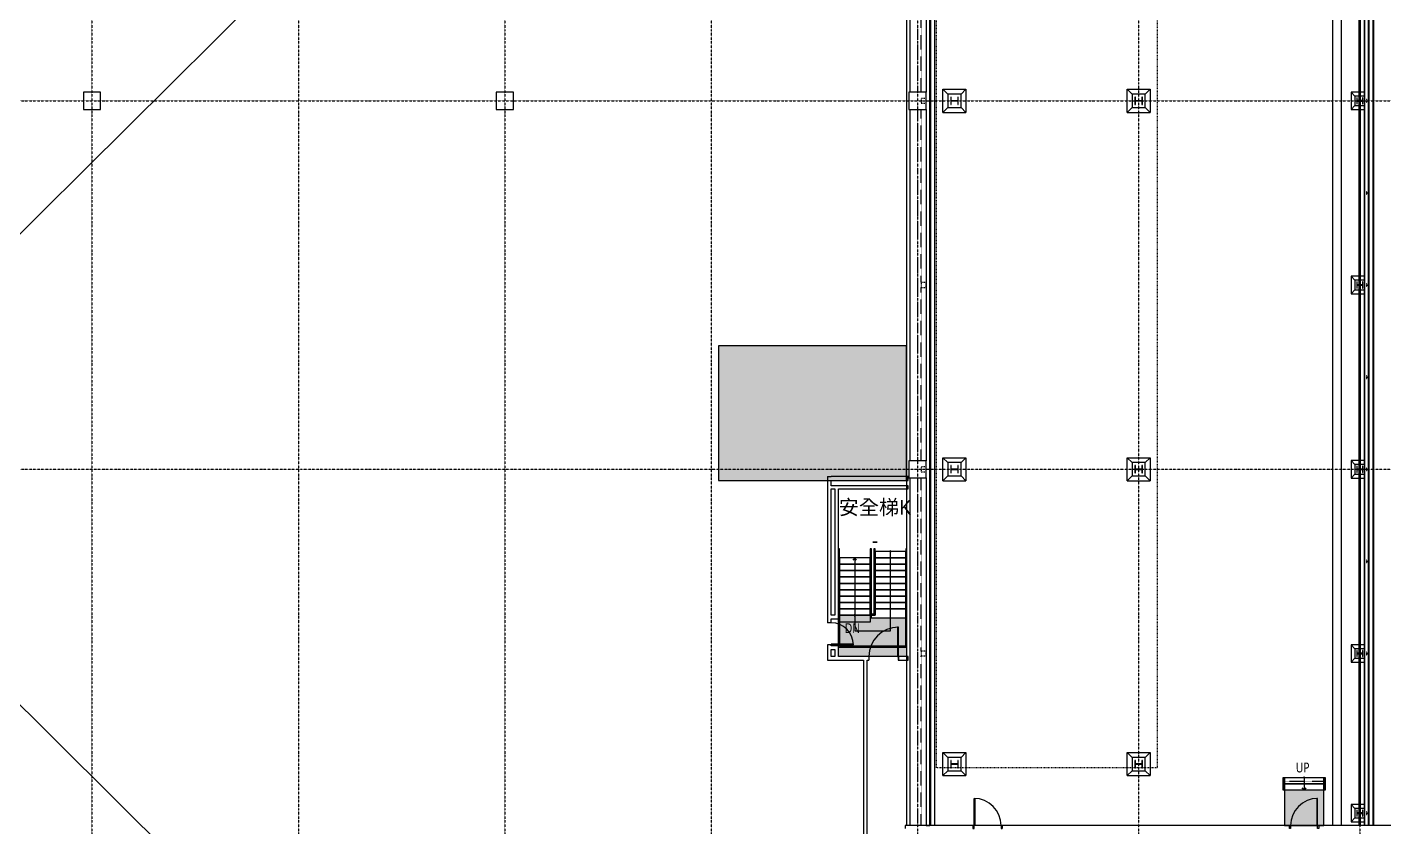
# Model space of a CAD drawing. Extents: x -255138 to 664740, y -29000 to 131250.
# Drawn here: x 207361 to 262580, y 30442 to 63000 of the extents above; entities that cross this region are included whole.
import ezdxf
from ezdxf.enums import TextEntityAlignment as Align

# ---------------------------------------------------------------- set-up
doc = ezdxf.new("R2010")
doc.units = 0
doc.header["$LTSCALE"] = 10
for name, pattern in [('H12PL4$0$JJP_三點線', [0.9, 0.3, -0.15, 0, -0.15, 0, -0.15, 0, -0.15]), ('H12PL4$0$JJP_虛線(退縮線、投影線、地下室範圍、非屬本工程、圖面分區)', [0.45, 0.3, -0.15]), ('H12PL4$0$TAI_虛線', [5.644, 2.822, -2.822])]:
    doc.linetypes.add(name, pattern=pattern)
for name, color, linetype in [('H12PL4$0$A-OBJE-2D', 252, 'Continuous'), ('H12PL4$0$A-STRS', 252, 'Continuous'), ('H12PL4$0$A-TEXT', 252, 'Continuous'), ('H12PL4$0$A-WALL-EX', 252, 'Continuous'), ('H12PL4$0$A-WALL-IN', 252, 'Continuous'), ('H12PL4$0$A-ZONE', 252, 'Continuous'), ('H12PL4$0$Door', 252, 'Continuous'), ('H12PL4$0$Hattch', 252, 'Continuous'), ('H12PL4$0$S-COL', 252, 'Continuous'), ('H12PL4$0$S-GRID', 252, 'Continuous'), ('H12PL4$0$S-SLAB-SHOW', 252, 'Continuous')]:
    doc.layers.add(name, color=color, linetype=linetype)
doc.styles.add('H12PL4$0$Standard', font='', dxfattribs={"width": 0.8})
doc.styles.get('H12PL4$0$Standard').set_extended_font_data('Microsoft JhengHei')

# ---------------------------------------------------------------- blocks, each defined once
blk = doc.blocks.new('H12PL4$0$萬用門(22改)-REVISED[13]_1')
at = {"layer": 'H12PL4$0$Door', "color": 5, "lineweight": 0}
for p, q in [((24281.9, 3857.5), (24278.9, 3857.5)), ((24278.9, 3857.5), (24278.9, 3737.5)), ((24281.9, 3737.5), (24281.9, 3857.5)), ((24161.9, 3737.5), (24161.9, 3722.5)), ((24278.9, 3737.5), (24281.9, 3737.5)), ((24281.9, 3737.5), (24281.9, 3722.5))]:
    blk.add_line(p, q, dxfattribs=at)
blk.add_arc((24281.9, 3737.5), 120, 90, 180, dxfattribs=at)
blk = doc.blocks.new('H12PL4$0$萬用門(22改)-REVISED[5]_1')
at = {"layer": 'H12PL4$0$Door', "color": 5, "lineweight": 0}
for p, q in [((25988.5, 3160), (25985.5, 3160)), ((25985.5, 3160), (25985.5, 3050)), ((25988.5, 3050), (25988.5, 3160)), ((25873.5, 3050), (25878.5, 3050)), ((25873.5, 3038), (25873.5, 3050)), ((25878.5, 3038), (25873.5, 3038)), ((25878.5, 3050), (25878.5, 3038)), ((25985.5, 3050), (25988.5, 3050)), ((25988.5, 3050), (25993.5, 3050)), ((25988.5, 3038), (25988.5, 3050)), ((25993.5, 3038), (25988.5, 3038)), ((25993.5, 3050), (25993.5, 3038))]:
    blk.add_line(p, q, dxfattribs=at)
blk.add_arc((25988.5, 3050), 110, 90, 180, dxfattribs=at)
blk = doc.blocks.new('H12PL4$0$萬用門(22改)-REVISED[6]_1')
at = {"layer": 'H12PL4$0$Door', "color": 5, "lineweight": 0}
for p, q in [((24590, 3050), (24590, 3160)), ((24590, 3160), (24593, 3160)), ((24593, 3160), (24593, 3050)), ((24590, 3050), (24585, 3050)), ((24585, 3050), (24585, 3038)), ((24585, 3038), (24590, 3038)), ((24593, 3050), (24590, 3050)), ((24590, 3038), (24590, 3050)), ((24705, 3050), (24700, 3050)), ((24700, 3050), (24700, 3038)), ((24700, 3038), (24705, 3038)), ((24705, 3038), (24705, 3050))]:
    blk.add_line(p, q, dxfattribs=at)
blk.add_arc((24590, 3050), 110, 0, 90, dxfattribs=at)
blk = doc.blocks.new('H12PL4$0$萬用門(22改)-REVISED[2]_1')
at = {"layer": 'H12PL4$0$Door', "color": 5, "lineweight": 0}
for p, q in [((24009, 3875), (23994, 3875)), ((24009, 3785), (23994, 3785)), ((24099, 3788), (24009, 3788)), ((24009, 3788), (24009, 3785)), ((24009, 3785), (24099, 3785)), ((24099, 3785), (24099, 3788))]:
    blk.add_line(p, q, dxfattribs=at)
blk.add_arc((24009, 3785), 90, 0, 90, dxfattribs=at)
blk = doc.blocks.new('H12PL4')
at = {"layer": 'H12PL4$0$Hattch', "linetype": 'Continuous', "lineweight": 0}
for points in [[(235500, 44550), (243150, 44550), (243150, 50025), (235500, 50025)], [(241670, 39055), (240390, 39055), (240390, 37375), (243150, 37375), (243150, 38955), (241670, 38955)], [(258535, 30500), (260135, 30500), (260135, 31930), (258535, 31930)]]:
    blk.add_hatch(color=256, dxfattribs=at).paths.add_polyline_path(points)
at = {"layer": 'H12PL4$0$A-OBJE-2D', "lineweight": 0}
for p, q in [((151700, -350), (243100, 90350)), ((243100, -350), (151700, 90350))]:
    blk.add_line(p, q, dxfattribs=at)
at = {"layer": 'H12PL4$0$A-STRS', "lineweight": 0}
for p, q in [((240370, 41755), (240370, 41395)), ((240420, 41755), (240370, 41755)), ((240370, 41755), (240370, 41395)), ((240420, 41755), (240370, 41755)), ((240420, 41395), (240420, 41755)), ((240420, 41395), (240420, 41755)), ((241670, 41755), (241670, 41395)), ((241720, 41755), (241670, 41755)), ((241670, 41755), (241670, 41395)), ((241720, 41755), (241670, 41755)), ((241720, 41395), (241720, 41755)), ((241720, 41395), (241720, 41755)), ((241870, 41755), (241820, 41755)), ((241820, 41755), (241820, 41655)), ((241820, 41655), (241820, 39315)), ((241870, 41655), (241870, 41755)), ((241870, 39315), (241870, 41655)), ((243120, 41655), (241870, 41655)), ((241870, 41655), (241870, 41395)), ((242495, 41395), (242495, 41655)), ((243170, 41755), (243120, 41755)), ((243120, 41755), (243120, 41655)), ((243120, 41655), (243120, 39315)), ((243120, 41395), (243120, 41655)), ((243170, 41655), (243170, 41755)), ((243170, 39315), (243170, 41655)), ((240370, 41395), (240370, 39055)), ((240370, 41395), (240370, 38955)), ((240420, 39055), (240420, 41395)), ((241670, 41395), (240420, 41395)), ((240420, 41395), (240420, 41135)), ((240420, 38955), (240420, 41395)), ((241670, 41395), (240420, 41395)), ((240420, 41395), (240420, 41135)), ((240420, 41135), (241670, 41135)), ((241670, 41135), (240420, 41135)), ((240420, 41135), (240420, 40875)), ((240420, 41135), (241670, 41135)), ((241670, 41135), (240420, 41135)), ((240420, 41135), (240420, 40875)), ((240420, 40875), (241670, 40875)), ((241670, 40875), (240420, 40875)), ((240420, 40875), (240420, 40615)), ((240420, 40875), (241670, 40875)), ((241670, 40875), (240420, 40875)), ((240420, 40875), (240420, 40615)), ((241045, 41395), (240970, 41295)), ((241045, 41395), (240970, 41295)), ((241045, 41395), (241045, 41135)), ((241120, 41295), (241045, 41395)), ((241045, 41395), (241045, 41135)), ((241120, 41295), (241045, 41395)), ((241045, 41135), (241045, 39315)), ((241045, 41135), (241045, 39055)), ((241670, 41395), (241670, 39055)), ((241670, 41135), (241670, 41395)), ((241670, 41395), (241670, 39055)), ((241670, 41135), (241670, 41395)), ((241670, 40875), (241670, 41135)), ((241670, 40875), (241670, 41135)), ((241670, 40615), (241670, 40875)), ((241670, 40615), (241670, 40875)), ((241720, 39055), (241720, 41395)), ((241720, 39105), (241720, 41395)), ((243120, 41395), (241870, 41395)), ((241870, 41395), (241870, 41135)), ((241870, 41395), (243120, 41395)), ((243120, 41135), (241870, 41135)), ((241870, 41135), (241870, 40875)), ((241870, 41135), (243120, 41135)), ((243120, 40875), (241870, 40875)), ((241870, 40875), (241870, 40615)), ((241870, 40875), (243120, 40875)), ((242495, 39315), (242495, 41395)), ((243120, 41135), (243120, 41395)), ((243120, 40875), (243120, 41135)), ((243120, 40615), (243120, 40875)), ((240420, 40615), (241670, 40615)), ((241670, 40615), (240420, 40615)), ((240420, 40615), (240420, 40355)), ((240420, 40615), (241670, 40615)), ((241670, 40615), (240420, 40615)), ((240420, 40615), (240420, 40355)), ((240420, 40355), (241670, 40355)), ((241670, 40355), (240420, 40355)), ((240420, 40355), (240420, 40095)), ((240420, 40355), (241670, 40355)), ((241670, 40355), (240420, 40355)), ((240420, 40355), (240420, 40095)), ((241670, 40355), (241670, 40615)), ((241670, 40355), (241670, 40615)), ((241670, 40095), (241670, 40355)), ((241670, 40095), (241670, 40355)), ((243120, 40615), (241870, 40615)), ((241870, 40615), (241870, 40355)), ((241870, 40615), (243120, 40615)), ((243120, 40355), (241870, 40355)), ((241870, 40355), (241870, 40095)), ((241870, 40355), (243120, 40355)), ((243120, 40355), (243120, 40615)), ((243120, 40095), (243120, 40355)), ((240420, 40095), (241670, 40095)), ((241670, 40095), (240420, 40095)), ((240420, 40095), (240420, 39835)), ((240420, 40095), (241670, 40095)), ((241670, 40095), (240420, 40095)), ((240420, 40095), (240420, 39835)), ((240420, 39835), (241670, 39835)), ((241670, 39835), (240420, 39835)), ((240420, 39835), (240420, 39575)), ((240420, 39835), (241670, 39835)), ((241670, 39835), (240420, 39835)), ((240420, 39835), (240420, 39575)), ((241670, 39835), (241670, 40095)), ((241670, 39835), (241670, 40095)), ((241670, 39575), (241670, 39835)), ((241670, 39575), (241670, 39835)), ((243120, 40095), (241870, 40095)), ((241870, 40095), (241870, 39835)), ((241870, 40095), (243120, 40095)), ((243120, 39835), (241870, 39835)), ((241870, 39835), (241870, 39575)), ((241870, 39835), (243120, 39835)), ((243120, 39835), (243120, 40095)), ((243120, 39575), (243120, 39835)), ((240420, 39575), (241670, 39575)), ((241670, 39575), (240420, 39575)), ((240420, 39575), (240420, 39315)), ((240420, 39575), (241670, 39575)), ((241670, 39575), (240420, 39575)), ((240420, 39575), (240420, 39315)), ((240420, 39315), (241670, 39315)), ((241670, 39315), (240420, 39315)), ((240420, 39315), (240420, 39055)), ((240420, 39315), (241670, 39315)), ((241670, 39315), (240420, 39315)), ((240420, 39315), (240420, 39055)), ((241045, 39315), (241045, 39055)), ((241670, 39315), (241670, 39575)), ((241670, 39315), (241670, 39575)), ((241670, 39055), (241670, 39315)), ((241670, 39055), (241670, 39315)), ((241820, 39315), (241820, 39105)), ((241870, 39575), (241870, 39315)), ((243120, 39575), (241870, 39575)), ((241870, 39575), (243120, 39575)), ((241870, 39055), (241870, 39315)), ((243120, 39315), (241870, 39315)), ((241870, 39315), (241870, 39055)), ((243120, 39315), (241870, 39315)), ((241870, 39315), (241870, 39055)), ((241870, 39315), (243120, 39315)), ((242495, 38430), (242495, 39315)), ((243120, 39315), (243120, 39575)), ((243120, 39315), (243120, 39015)), ((243120, 37805), (243120, 39315)), ((243120, 37805), (243120, 39315)), ((243170, 39015), (243170, 39315)), ((240370, 39055), (240370, 38955)), ((240370, 38955), (240420, 38955)), ((240370, 38955), (240420, 38955)), ((240370, 38955), (240370, 37755)), ((240420, 38955), (240370, 38955)), ((240420, 38955), (240420, 39055)), ((240420, 39055), (241670, 39055)), ((241670, 39055), (240420, 39055)), ((241670, 39055), (240420, 39055)), ((241670, 39055), (240420, 39055)), ((240420, 39055), (241670, 39055)), ((240420, 39055), (240420, 37805)), ((241670, 39055), (240420, 39055)), ((240420, 37805), (240420, 38955)), ((241670, 38782.79), (240420, 38782.79)), ((240420, 38782.79), (240420, 37805)), ((241045, 39055), (241045, 38430)), ((241670, 39055), (241670, 38955)), ((241670, 39055), (241770, 39055)), ((241870, 39055), (241670, 39055)), ((241670, 39055), (241670, 38782.79)), ((241870, 39055), (241670, 39055)), ((241670, 38955), (241720, 38955)), ((241770, 39105), (241720, 39105)), ((241720, 38955), (241720, 39055)), ((241770, 39055), (241770, 39105)), ((241830, 39105), (241770, 39105)), ((241770, 39105), (241770, 39055)), ((241770, 39055), (241830, 39055)), ((241820, 39105), (241830, 39105)), ((241830, 39055), (241830, 39105)), ((241830, 39105), (241830, 39055)), ((241830, 39055), (241870, 39055)), ((243170, 39015), (243120, 39015)), ((243120, 39015), (243120, 37805)), ((243120, 39015), (243170, 39015)), ((243170, 37755), (243170, 39015)), ((241045, 38430), (242495, 38430)), ((240370, 37755), (243170, 37755)), ((243120, 37805), (240420, 37805)), ((240420, 37805), (243120, 37805)), ((240420, 37805), (243120, 37805)), ((258485, 31930), (258485, 32450)), ((258485, 32450), (258535, 32450)), ((258535, 32450), (258535, 31930)), ((258535, 31930), (258535, 32450)), ((258535, 32450), (260135, 32450)), ((258535, 32450), (260135, 32450)), ((258535, 32190), (258535, 32450)), ((258535, 32190), (260135, 32190)), ((260135, 32190), (258535, 32190)), ((258535, 32190), (260135, 32190)), ((258535, 31930), (258535, 32190)), ((259335, 31930), (259260, 32030)), ((259335, 32450), (259335, 32190)), ((259335, 32190), (259335, 31930)), ((259410, 32030), (259335, 31930)), ((260135, 31930), (260135, 32450)), ((260135, 32450), (260185, 32450)), ((260135, 32450), (260135, 31930)), ((260135, 32450), (260135, 32190)), ((260135, 32190), (260135, 31930)), ((260185, 32450), (260185, 31930)), ((258535, 31930), (258485, 31930)), ((260135, 31930), (258535, 31930)), ((260135, 31930), (258535, 31930)), ((260185, 31930), (260135, 31930))]:
    blk.add_line(p, q, dxfattribs=at)
at = {"layer": 'H12PL4$0$A-STRS', "linetype": 'H12PL4$0$JJP_虛線(退縮線、投影線、地下室範圍、非屬本工程、圖面分區)', "lineweight": 0}
for p, q in [((243120, 41655), (241870, 41655)), ((241870, 41655), (241870, 41395)), ((243120, 41395), (243120, 41655)), ((241670, 41395), (240420, 41395)), ((240420, 41395), (240420, 41135)), ((241670, 41395), (240420, 41395)), ((240420, 41395), (240420, 41135)), ((240420, 41135), (241670, 41135)), ((241670, 41135), (240420, 41135)), ((240420, 41135), (240420, 40875)), ((240420, 41135), (241670, 41135)), ((241670, 41135), (240420, 41135)), ((240420, 41135), (240420, 40875)), ((240420, 40875), (241670, 40875)), ((241670, 40875), (240420, 40875)), ((240420, 40875), (240420, 40615)), ((240420, 40875), (241670, 40875)), ((241670, 40875), (240420, 40875)), ((240420, 40875), (240420, 40615)), ((241670, 41135), (241670, 41395)), ((241670, 41135), (241670, 41395)), ((241670, 40875), (241670, 41135)), ((241670, 40875), (241670, 41135)), ((241670, 40615), (241670, 40875)), ((241670, 40615), (241670, 40875)), ((243120, 41395), (241870, 41395)), ((241870, 41395), (241870, 41135)), ((241870, 41395), (243120, 41395)), ((243120, 41135), (241870, 41135)), ((241870, 41135), (241870, 40875)), ((241870, 41135), (243120, 41135)), ((243120, 40875), (241870, 40875)), ((241870, 40875), (241870, 40615)), ((241870, 40875), (243120, 40875)), ((243120, 41135), (243120, 41395)), ((243120, 40875), (243120, 41135)), ((243120, 40615), (243120, 40875)), ((240420, 40615), (241670, 40615)), ((241670, 40615), (240420, 40615)), ((240420, 40615), (240420, 40355)), ((240420, 40615), (241670, 40615)), ((241670, 40615), (240420, 40615)), ((240420, 40615), (240420, 40355)), ((240420, 40355), (241670, 40355)), ((241670, 40355), (240420, 40355)), ((240420, 40355), (240420, 40095)), ((240420, 40355), (241670, 40355)), ((241670, 40355), (240420, 40355)), ((240420, 40355), (240420, 40095)), ((241670, 40355), (241670, 40615)), ((241670, 40355), (241670, 40615)), ((241670, 40095), (241670, 40355)), ((241670, 40095), (241670, 40355)), ((243120, 40615), (241870, 40615)), ((241870, 40615), (241870, 40355)), ((241870, 40615), (243120, 40615)), ((243120, 40355), (241870, 40355)), ((241870, 40355), (241870, 40095)), ((241870, 40355), (243120, 40355)), ((243120, 40355), (243120, 40615)), ((243120, 40095), (243120, 40355)), ((240420, 40095), (241670, 40095)), ((241670, 40095), (240420, 40095)), ((240420, 40095), (240420, 39835)), ((240420, 40095), (241670, 40095)), ((241670, 40095), (240420, 40095)), ((240420, 40095), (240420, 39835)), ((240420, 39835), (241670, 39835)), ((241670, 39835), (240420, 39835)), ((240420, 39835), (240420, 39575)), ((240420, 39835), (241670, 39835)), ((241670, 39835), (240420, 39835)), ((240420, 39835), (240420, 39575)), ((241670, 39835), (241670, 40095)), ((241670, 39835), (241670, 40095)), ((241670, 39575), (241670, 39835)), ((241670, 39575), (241670, 39835)), ((243120, 40095), (241870, 40095)), ((241870, 40095), (241870, 39835)), ((241870, 40095), (243120, 40095)), ((243120, 39835), (241870, 39835)), ((241870, 39835), (241870, 39575)), ((241870, 39835), (243120, 39835)), ((243120, 39835), (243120, 40095)), ((243120, 39575), (243120, 39835)), ((240420, 39575), (241670, 39575)), ((241670, 39575), (240420, 39575)), ((240420, 39575), (240420, 39315)), ((240420, 39575), (241670, 39575)), ((241670, 39575), (240420, 39575)), ((240420, 39575), (240420, 39315)), ((240420, 39315), (241670, 39315)), ((241670, 39315), (240420, 39315)), ((240420, 39315), (240420, 39055)), ((240420, 39315), (241670, 39315)), ((241670, 39315), (240420, 39315)), ((240420, 39315), (240420, 39055)), ((241670, 39315), (241670, 39575)), ((241670, 39315), (241670, 39575)), ((241670, 39055), (241670, 39315)), ((241670, 39055), (241670, 39315)), ((243120, 39575), (241870, 39575)), ((241870, 39575), (241870, 39315)), ((241870, 39575), (243120, 39575)), ((241870, 39315), (243120, 39315)), ((243120, 39315), (243120, 39575)), ((240420, 39055), (241670, 39055)), ((240420, 39055), (241670, 39055)), ((260135, 32293.08), (258535, 32293.08))]:
    blk.add_line(p, q, dxfattribs=at)
at = {"layer": 'H12PL4$0$A-STRS', "lineweight": 0, "flags": 128}
for points in [[(242470, 41655, 1), (242520, 41655, 1)], [(241070, 39055, 1), (241020, 39055, 1)], [(259360, 32450, -1), (259310, 32450, -1)]]:
    blk.add_lwpolyline(points, format="xyb", close=True, dxfattribs=at)
at = {"layer": 'H12PL4$0$A-WALL-EX', "lineweight": 0}
for p, q in [((261800, 30500), (261800, 89960)), ((243750, 30500), (243600, 30500)), ((243750, 30500), (243600, 30500)), ((245850, 30500), (245850, 30380)), ((247050, 30500), (247050, 30380)), ((258735, 30500), (258735, 30380)), ((259935, 30500), (259935, 30380)), ((262150, 30500), (261965, 30500)), ((262150, 30500), (261965, 30500))]:
    blk.add_line(p, q, dxfattribs=at)
at = {"layer": 'H12PL4$0$A-WALL-EX', "lineweight": 0, "flags": 128}
for points in [[(244100, 30500), (244100, 91700)], [(244100, 30500), (244100, 91700)], [(244100, 30500), (244100, 91700)], [(244100, 30500), (244100, 91700)], [(244100, 30500), (244100, 90150)], [(261775, 90175), (261775, 30500)], [(261950, 30500), (261950, 90350)], [(261965, 90365), (261965, 30500)], [(262150, 30500), (262150, 90550)], [(262150, 30500), (262150, 90550)], [(262175, 30500), (262175, 90175)], [(261560, 89960), (261560, 30500)], [(243950, 74650), (243950, 60350)], [(243950, 59650), (243950, 45350)], [(243950, 44650), (243950, 30500)], [(243150, 30500), (243099.5, 30500)], [(243099.5, 30500), (243099.5, 30380)], [(243600, 30500), (243300, 30500)], [(245850, 30500), (243750, 30500)], [(243950, 30500), (244100, 30500)], [(258735, 30500), (247050, 30500)], [(261965, 30500), (259935, 30500)], [(261800, 30500), (261560, 30500)], [(262175, 30500), (261775, 30500)], [(261950, 30500), (261800, 30500)], [(263900, 30500), (262150, 30500)]]:
    blk.add_lwpolyline(points, dxfattribs=at)
at = {"layer": 'H12PL4$0$A-WALL-EX', "linetype": 'H12PL4$0$JJP_虛線(退縮線、投影線、地下室範圍、非屬本工程、圖面分區)', "lineweight": 0, "flags": 128}
for points in [[(243750, 60350), (243750, 67400)], [(243600, 62925), (243600, 60350)], [(243600, 59650), (243600, 57075)], [(243750, 52600), (243750, 59650)], [(243600, 56925), (243600, 54075)], [(243600, 53925), (243600, 51075)], [(243750, 45350), (243750, 52400)], [(243600, 50925), (243600, 48075)], [(243600, 47925), (243600, 45350)], [(243600, 44650), (243600, 42075)], [(243750, 37600), (243750, 44650)], [(243600, 41925), (243600, 39075)], [(243600, 38925), (243600, 36075)], [(243750, 30500), (243750, 37400)], [(243600, 35925), (243600, 33075)], [(243600, 32925), (243600, 30500)]]:
    blk.add_lwpolyline(points, dxfattribs=at)
at = {"layer": 'H12PL4$0$A-WALL-IN', "lineweight": 0}
for p, q in [((240090, 38750), (239940, 38750)), ((240090, 37850), (239940, 37850)), ((241618.8, 37375), (241618.8, 37225)), ((242818.8, 37375), (242818.8, 37225)), ((243300, 30500), (243150, 30500)), ((243300, 30500), (243150, 30500))]:
    blk.add_line(p, q, dxfattribs=at)
at = {"layer": 'H12PL4$0$A-WALL-IN', "lineweight": 0, "flags": 128}
for points in [[(243150, 90465), (243150, 30500)], [(243300, 60350), (243300, 74650)], [(243300, 45350), (243300, 59650)], [(239940, 44700), (240090, 44700)], [(239940, 44700), (239940, 38750)], [(243225, 44700), (240090, 44700)], [(240090, 44550), (243225, 44550)], [(240090, 44325), (240090, 44550)], [(243225, 44325), (240090, 44325)], [(240090, 44200), (240240, 44200)], [(240090, 39062), (240090, 44200)], [(240240, 44200), (240240, 39062)], [(240390, 38912), (240390, 44200)], [(240390, 44200), (243225, 44200)], [(243225, 44550), (243225, 44700)], [(243225, 44200), (243225, 44325)], [(243300, 30500), (243300, 44650)], [(240240, 39062), (240090, 39062)], [(240090, 38912), (240240, 38912)], [(240090, 38750), (240090, 38912)], [(240240, 38912), (240390, 38912)], [(239940, 37850), (239940, 37225)], [(240090, 37810), (240090, 37850)], [(240240, 37810), (240090, 37810)], [(240090, 37660), (240240, 37660)], [(240090, 37375), (240090, 37660)], [(240390, 37810), (240240, 37810)], [(240240, 37660), (240240, 37375)], [(240390, 37375), (240390, 37810)], [(239940, 37225), (240090, 37225)], [(240240, 37375), (240090, 37375)], [(240090, 37225), (241400, 37225)], [(241618.8, 37375), (240390, 37375)], [(241400, 37225), (241400, 22260)], [(241550, 22410), (241550, 37225)], [(241550, 37225), (241618.8, 37225)], [(243225, 37375), (242818.8, 37375)], [(242818.8, 37225), (243225, 37225)], [(243225, 37225), (243225, 37375)]]:
    blk.add_lwpolyline(points, dxfattribs=at)
at = {"layer": 'H12PL4$0$S-COL', "lineweight": 0, "flags": 128}
for points in [[(209650, 59650), (210350, 59650), (210350, 60350), (209650, 60350)], [(226450, 59650), (227150, 59650), (227150, 60350), (226450, 60350)], [(243250, 59650), (243950, 59650), (243950, 60350), (243250, 60350)], [(244950, 60150), (244950, 59850), (244965, 59850), (244965, 59995), (245235, 59995), (245235, 59850), (245250, 59850), (245250, 60150), (245235, 60150), (245235, 60005), (244965, 60005), (244965, 60150)], [(252450, 60150), (252450, 59850), (252465, 59850), (252465, 59995), (252735, 59995), (252735, 59850), (252750, 59850), (252750, 60150), (252735, 60150), (252735, 60005), (252465, 60005), (252465, 60150)], [(261725, 59875), (261725, 60125), (261705, 60125), (261705, 60007.5), (261495, 60007.5), (261495, 60125), (261475, 60125), (261475, 59875), (261495, 59875), (261495, 59992.5), (261705, 59992.5), (261705, 59875)], [(261725, 52375), (261725, 52625), (261705, 52625), (261705, 52507.5), (261495, 52507.5), (261495, 52625), (261475, 52625), (261475, 52375), (261495, 52375), (261495, 52492.5), (261705, 52492.5), (261705, 52375)], [(243250, 44650), (243950, 44650), (243950, 45350), (243250, 45350)], [(244950, 45150), (244950, 44850), (244965, 44850), (244965, 44995), (245235, 44995), (245235, 44850), (245250, 44850), (245250, 45150), (245235, 45150), (245235, 45005), (244965, 45005), (244965, 45150)], [(252450, 45150), (252450, 44850), (252465, 44850), (252465, 44995), (252735, 44995), (252735, 44850), (252750, 44850), (252750, 45150), (252735, 45150), (252735, 45005), (252465, 45005), (252465, 45150)], [(261725, 44875), (261725, 45125), (261705, 45125), (261705, 45007.5), (261495, 45007.5), (261495, 45125), (261475, 45125), (261475, 44875), (261495, 44875), (261495, 44992.5), (261705, 44992.5), (261705, 44875)], [(261725, 37375), (261725, 37625), (261705, 37625), (261705, 37507.5), (261495, 37507.5), (261495, 37625), (261475, 37625), (261475, 37375), (261495, 37375), (261495, 37492.5), (261705, 37492.5), (261705, 37375)], [(244950, 33150), (244950, 32850), (244965, 32850), (244965, 32995), (245235, 32995), (245235, 32850), (245250, 32850), (245250, 33150), (245235, 33150), (245235, 33005), (244965, 33005), (244965, 33150)], [(252450, 33150), (252450, 32850), (252465, 32850), (252465, 32995), (252735, 32995), (252735, 32850), (252750, 32850), (252750, 33150), (252735, 33150), (252735, 33005), (252465, 33005), (252465, 33150)], [(261725, 30875), (261725, 31125), (261705, 31125), (261705, 31007.5), (261495, 31007.5), (261495, 31125), (261475, 31125), (261475, 30875), (261495, 30875), (261495, 30992.5), (261705, 30992.5), (261705, 30875)]]:
    blk.add_lwpolyline(points, close=True, dxfattribs=at)
for points in [[(244630, 59530), (244630, 60470)], [(244830, 60270), (244630, 60470)], [(244630, 60470), (245570, 60470)], [(244830, 60270), (244830, 59730)], [(245370, 60270), (244830, 60270)], [(245570, 60470), (245370, 60270)], [(245370, 59730), (245370, 60270)], [(245570, 60470), (245570, 59530)], [(252130, 59530), (252130, 60470)], [(252330, 60270), (252130, 60470)], [(252130, 60470), (253070, 60470)], [(252330, 60270), (252330, 59730)], [(252870, 60270), (252330, 60270)], [(253070, 60470), (252870, 60270)], [(252870, 59730), (252870, 60270)], [(253070, 60470), (253070, 59530)], [(261245, 60355), (261245, 59645)], [(261245, 60355), (261405, 60195)], [(261800, 60355), (261245, 60355)], [(261405, 60195), (261405, 59805)], [(261800, 60195), (261405, 60195)], [(261800, 59645), (261800, 59805), (261800, 60195), (261800, 60355)], [(244830, 59730), (244630, 59530)], [(244830, 59730), (245370, 59730)], [(245570, 59530), (245370, 59730)], [(252330, 59730), (252130, 59530)], [(252330, 59730), (252870, 59730)], [(253070, 59530), (252870, 59730)], [(261245, 59645), (261405, 59805)], [(261245, 59645), (261800, 59645)], [(261405, 59805), (261800, 59805)], [(244630, 59530), (245570, 59530)], [(252130, 59530), (253070, 59530)], [(261245, 52855), (261245, 52145)], [(261245, 52855), (261405, 52695)], [(261800, 52855), (261245, 52855)], [(261405, 52695), (261405, 52305)], [(261800, 52695), (261405, 52695)], [(261800, 52145), (261800, 52305), (261800, 52695), (261800, 52855)], [(261245, 52145), (261405, 52305)], [(261245, 52145), (261800, 52145)], [(261405, 52305), (261800, 52305)], [(244630, 44530), (244630, 45470)], [(244830, 45270), (244630, 45470)], [(244630, 45470), (245570, 45470)], [(245570, 45470), (245370, 45270)], [(245570, 45470), (245570, 44530)], [(252130, 44530), (252130, 45470)], [(252330, 45270), (252130, 45470)], [(252130, 45470), (253070, 45470)], [(253070, 45470), (252870, 45270)], [(253070, 45470), (253070, 44530)], [(261245, 45355), (261245, 44645)], [(261245, 45355), (261405, 45195)], [(261800, 45355), (261245, 45355)], [(261800, 44645), (261800, 44805), (261800, 45195), (261800, 45355)], [(244830, 44730), (244630, 44530)], [(244830, 45270), (244830, 44730)], [(245370, 45270), (244830, 45270)], [(244830, 44730), (245370, 44730)], [(245370, 44730), (245370, 45270)], [(245570, 44530), (245370, 44730)], [(252330, 44730), (252130, 44530)], [(252330, 45270), (252330, 44730)], [(252870, 45270), (252330, 45270)], [(252330, 44730), (252870, 44730)], [(252870, 44730), (252870, 45270)], [(253070, 44530), (252870, 44730)], [(261245, 44645), (261405, 44805)], [(261405, 45195), (261405, 44805)], [(261800, 45195), (261405, 45195)], [(261405, 44805), (261800, 44805)], [(244630, 44530), (245570, 44530)], [(252130, 44530), (253070, 44530)], [(261245, 44645), (261800, 44645)], [(261245, 37855), (261245, 37145)], [(261245, 37855), (261405, 37695)], [(261800, 37855), (261245, 37855)], [(261405, 37695), (261405, 37305)], [(261800, 37695), (261405, 37695)], [(261800, 37145), (261800, 37305), (261800, 37695), (261800, 37855)], [(261245, 37145), (261405, 37305)], [(261245, 37145), (261800, 37145)], [(261405, 37305), (261800, 37305)], [(244630, 32530), (244630, 33470)], [(244830, 33270), (244630, 33470)], [(244630, 33470), (245570, 33470)], [(244830, 33270), (244830, 32730)], [(245370, 33270), (244830, 33270)], [(245570, 33470), (245370, 33270)], [(245370, 32730), (245370, 33270)], [(245570, 33470), (245570, 32530)], [(252130, 32530), (252130, 33470)], [(252330, 33270), (252130, 33470)], [(252130, 33470), (253070, 33470)], [(252330, 33270), (252330, 32730)], [(252870, 33270), (252330, 33270)], [(253070, 33470), (252870, 33270)], [(252870, 32730), (252870, 33270)], [(253070, 33470), (253070, 32530)], [(244830, 32730), (244630, 32530)], [(244830, 32730), (245370, 32730)], [(245570, 32530), (245370, 32730)], [(252330, 32730), (252130, 32530)], [(252330, 32730), (252870, 32730)], [(253070, 32530), (252870, 32730)], [(244630, 32530), (245570, 32530)], [(252130, 32530), (253070, 32530)], [(261245, 31355), (261245, 30645)], [(261245, 31355), (261405, 31195)], [(261800, 31355), (261245, 31355)], [(261405, 31195), (261405, 30805)], [(261800, 31195), (261405, 31195)], [(261800, 30645), (261800, 30805), (261800, 31195), (261800, 31355)], [(261245, 30645), (261405, 30805)], [(261245, 30645), (261800, 30645)], [(261405, 30805), (261800, 30805)]]:
    blk.add_lwpolyline(points, dxfattribs=at)
at = {"layer": 'H12PL4$0$S-COL', "linetype": 'H12PL4$0$TAI_虛線', "lineweight": 0, "flags": 128}
for points in [[(243750, 59900), (243950, 59900), (243950, 60100), (243750, 60100)], [(261975, 59950), (261975, 60050), (261970, 60050), (261970, 60002.5), (261880, 60002.5), (261880, 60050), (261875, 60050), (261875, 59950), (261880, 59950), (261880, 59997.5), (261970, 59997.5), (261970, 59950)], [(261975, 56200), (261975, 56300), (261970, 56300), (261970, 56252.5), (261880, 56252.5), (261880, 56300), (261875, 56300), (261875, 56200), (261880, 56200), (261880, 56247.5), (261970, 56247.5), (261970, 56200)], [(243750, 52400), (243950, 52400), (243950, 52600), (243750, 52600)], [(261975, 52450), (261975, 52550), (261970, 52550), (261970, 52502.5), (261880, 52502.5), (261880, 52550), (261875, 52550), (261875, 52450), (261880, 52450), (261880, 52497.5), (261970, 52497.5), (261970, 52450)], [(261975, 48700), (261975, 48800), (261970, 48800), (261970, 48752.5), (261880, 48752.5), (261880, 48800), (261875, 48800), (261875, 48700), (261880, 48700), (261880, 48747.5), (261970, 48747.5), (261970, 48700)], [(243750, 44900), (243950, 44900), (243950, 45100), (243750, 45100)], [(261975, 44950), (261975, 45050), (261970, 45050), (261970, 45002.5), (261880, 45002.5), (261880, 45050), (261875, 45050), (261875, 44950), (261880, 44950), (261880, 44997.5), (261970, 44997.5), (261970, 44950)], [(261975, 41200), (261975, 41300), (261970, 41300), (261970, 41252.5), (261880, 41252.5), (261880, 41300), (261875, 41300), (261875, 41200), (261880, 41200), (261880, 41247.5), (261970, 41247.5), (261970, 41200)], [(243750, 37400), (243950, 37400), (243950, 37600), (243750, 37600)], [(261975, 37450), (261975, 37550), (261970, 37550), (261970, 37502.5), (261880, 37502.5), (261880, 37550), (261875, 37550), (261875, 37450), (261880, 37450), (261880, 37497.5), (261970, 37497.5), (261970, 37450)], [(261975, 30950), (261975, 31050), (261970, 31050), (261970, 31002.5), (261880, 31002.5), (261880, 31050), (261875, 31050), (261875, 30950), (261880, 30950), (261880, 30997.5), (261970, 30997.5), (261970, 30950)]]:
    blk.add_lwpolyline(points, close=True, dxfattribs=at)
at = {"layer": 'H12PL4$0$S-GRID', "linetype": 'H12PL4$0$JJP_三點線', "lineweight": 0}
for p, q in [((210000, 128250), (210000, -28000)), ((218400, 128250), (218400, -28000)), ((226800, 128250), (226800, -28000)), ((235200, 128250), (235200, -28000)), ((243600, 128250), (243600, -28000)), ((252600, 128250), (252600, -28000)), ((261600, 128250), (261600, -28000)), ((-29000, 60000), (289600, 60000)), ((-29000, 45000), (289600, 45000))]:
    blk.add_line(p, q, dxfattribs=at)
at = {"layer": 'H12PL4$0$S-SLAB-SHOW', "lineweight": 0}
for p, q in [((244300, 30500), (244300, 89560)), ((260500, 30500), (260500, 89560)), ((260850, 30500), (260850, 89560)), ((261630, 30500), (261630, 89560))]:
    blk.add_line(p, q, dxfattribs=at)
at = {"layer": 'H12PL4$0$S-SLAB-SHOW', "lineweight": 0, "flags": 128}
for points in [[(244130, 89560), (244130, 30500)], [(261800, 30500), (261800, 89560)], [(244300, 30500), (244130, 30500)], [(260500, 30500), (244300, 30500)], [(260850, 30500), (260500, 30500)], [(261630, 30500), (260850, 30500)], [(261800, 30500), (261630, 30500)]]:
    blk.add_lwpolyline(points, dxfattribs=at)
at = {"layer": 'H12PL4$0$S-SLAB-SHOW', "linetype": 'H12PL4$0$TAI_虛線', "lineweight": 0, "flags": 128}
for points in [[(244371.03, 32850), (244371.03, 87154.47)], [(253350, 87149.68), (253350, 32850)], [(253350, 32850), (244371.03, 32850)]]:
    blk.add_lwpolyline(points, dxfattribs=at)
at = {"layer": 'H12PL4$0$S-SLAB-SHOW', "lineweight": 0, "flags": 128}
for points in [[(235500, 44550), (243150, 44550), (243150, 50025), (235500, 50025)], [(241670, 39055), (241670, 38955), (243150, 38955), (243150, 37375), (240390, 37375), (240390, 39055)], [(258535, 30500), (260135, 30500), (260135, 31930), (258535, 31930)]]:
    blk.add_lwpolyline(points, close=True, dxfattribs=at)
at = {"layer": 'H12PL4$0$Door', "lineweight": 0, "xscale": 10, "yscale": 10, "zscale": 10}
for name in ['H12PL4$0$萬用門(22改)-REVISED[2]_1', 'H12PL4$0$萬用門(22改)-REVISED[13]_1', 'H12PL4$0$萬用門(22改)-REVISED[6]_1', 'H12PL4$0$萬用門(22改)-REVISED[5]_1']:
    blk.add_blockref(name, (0, 0), dxfattribs=at)
at = {"layer": 'H12PL4$0$A-TEXT', "linetype": 'Continuous', "lineweight": 0, "char_height": 400, "attachment_point": 4, "style": 'H12PL4$0$Standard'}
for s, insert in [('\\A1;DN', (240640.24, 38530.94)), ('\\A1;UP', (258997.7, 32855.51))]:
    blk.add_mtext(s, dxfattribs=dict(at, insert=insert))
at = {"layer": 'H12PL4$0$A-ZONE', "style": 'H12PL4$0$Standard'}
for s, p in [('安全梯K', (241863.93, 43753.49)), ('-', (241863.93, 42411.6))]:
    blk.add_text(s, height=600, dxfattribs=at).set_placement(p, align=Align.TOP_CENTER)

msp = doc.modelspace()

# ---------------------------------------------------------------- block references
msp.add_blockref('H12PL4', (0, 0))

doc.saveas('drawing.dxf')
